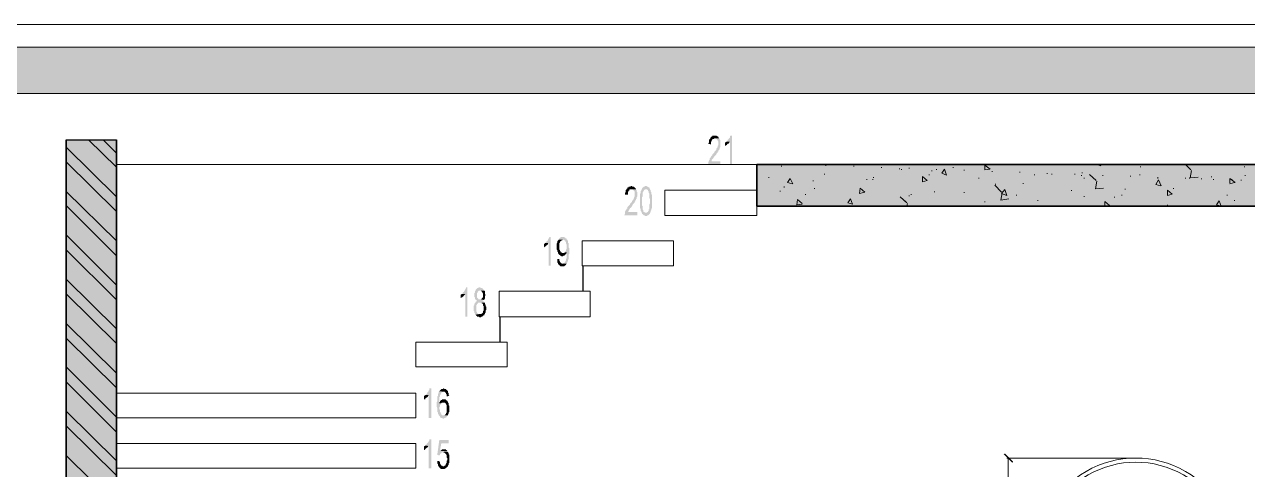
# Model space of a CAD drawing. Header units: inches. Extents: x 3324238 to 135265466, y -1036581 to 20094598.
# Drawn here: x 3353541.5 to 3353688.3, y -518988.9 to -518935.4 of the extents above; entities that cross this region are included whole.
import ezdxf

# ---------------------------------------------------------------- set-up
doc = ezdxf.new("R2010")
doc.units = ezdxf.units.IN
doc.header["$MEASUREMENT"] = 0
doc.layers.add('PDF_Geometry', color=7, linetype='Continuous')
doc.layers.add('PDF_Solid Fills', color=7, linetype='Continuous')

msp = doc.modelspace()

# ---------------------------------------------------------------- hatches: boundary and pattern name
at = {"layer": 'PDF_Solid Fills', "lineweight": 30, "transparency": 33554559}
for points in [[(3353624.377, -518948.804), (3353624.296, -518948.804), (3353624.216, -518948.804), (3353624.135, -518948.804), (3353624.055, -518948.804), (3353624.055, -518948.884), (3353623.974, -518948.884), (3353623.894, -518948.965), (3353623.894, -518948.965), (3353623.813, -518949.046), (3353623.813, -518949.126), (3353623.732, -518949.207), (3353623.732, -518949.207), (3353623.652, -518949.287), (3353623.652, -518949.368), (3353623.652, -518949.529), (3353623.652, -518949.61), (3353623.571, -518949.69), (3353623.571, -518949.771), (3353623.894, -518949.851), (3353623.894, -518949.771), (3353623.894, -518949.61), (3353623.894, -518949.529), (3353623.974, -518949.448), (3353623.974, -518949.368), (3353623.974, -518949.368), (3353624.055, -518949.287), (3353624.055, -518949.207), (3353624.135, -518949.207), (3353624.216, -518949.207), (3353624.296, -518949.126), (3353624.296, -518949.126), (3353624.86, -518949.126), (3353624.86, -518949.046), (3353624.86, -518949.046), (3353624.78, -518949.046), (3353624.78, -518948.965), (3353624.699, -518948.884), (3353624.619, -518948.884), (3353624.619, -518948.884), (3353624.538, -518948.804), (3353624.458, -518948.804)], [(3353624.86, -518949.126), (3353624.296, -518949.126), (3353624.377, -518949.126), (3353624.458, -518949.126), (3353624.458, -518949.207), (3353624.538, -518949.207), (3353624.619, -518949.287), (3353624.619, -518949.287), (3353624.619, -518949.287), (3353624.699, -518949.368), (3353624.699, -518949.448), (3353624.78, -518949.529), (3353624.78, -518949.69), (3353624.78, -518949.771), (3353624.78, -518949.851), (3353624.78, -518949.932), (3353624.699, -518950.012), (3353624.699, -518950.093), (3353624.699, -518950.174), (3353624.619, -518950.254), (3353624.619, -518950.335), (3353624.538, -518950.335), (3353624.538, -518950.415), (3353624.538, -518950.496), (3353624.458, -518950.576), (3353624.377, -518950.657), (3353624.377, -518950.657), (3353624.296, -518950.738), (3353624.296, -518950.818), (3353624.216, -518950.899), (3353624.135, -518950.979), (3353624.055, -518951.06), (3353624.055, -518951.14), (3353623.974, -518951.221), (3353623.894, -518951.302), (3353623.894, -518951.382), (3353623.813, -518951.382), (3353623.813, -518951.463), (3353623.732, -518951.543), (3353623.732, -518951.624), (3353623.732, -518951.704), (3353623.652, -518951.785), (3353623.652, -518951.866), (3353623.571, -518951.946), (3353623.571, -518952.027), (3353623.571, -518952.027), (3353623.571, -518952.107), (3353623.571, -518952.188), (3353623.571, -518952.268), (3353625.022, -518952.268), (3353625.022, -518951.866), (3353623.974, -518951.866), (3353623.974, -518951.866), (3353623.974, -518951.785), (3353623.974, -518951.704), (3353624.055, -518951.624), (3353624.055, -518951.624), (3353624.135, -518951.543), (3353624.135, -518951.543), (3353624.216, -518951.463), (3353624.216, -518951.382), (3353624.296, -518951.302), (3353624.377, -518951.221), (3353624.377, -518951.221), (3353624.458, -518951.14), (3353624.538, -518951.06), (3353624.538, -518950.979), (3353624.619, -518950.899), (3353624.699, -518950.818), (3353624.699, -518950.738), (3353624.78, -518950.738), (3353624.78, -518950.657), (3353624.78, -518950.576), (3353624.86, -518950.576), (3353624.86, -518950.496), (3353624.941, -518950.415), (3353624.941, -518950.335), (3353624.941, -518950.254), (3353625.022, -518950.174), (3353625.022, -518950.174), (3353625.022, -518950.012), (3353625.022, -518949.932), (3353625.022, -518949.851), (3353625.022, -518949.771), (3353625.022, -518949.771), (3353625.022, -518949.61), (3353625.022, -518949.529), (3353625.022, -518949.448), (3353625.022, -518949.368), (3353624.941, -518949.287), (3353624.941, -518949.207)], [(3353625.747, -518949.529), (3353625.666, -518949.61), (3353625.586, -518949.61), (3353625.586, -518949.69), (3353625.586, -518950.093), (3353625.586, -518950.093), (3353625.586, -518950.012), (3353625.666, -518950.012), (3353625.747, -518949.932), (3353625.827, -518949.932), (3353625.827, -518949.851), (3353625.827, -518949.851), (3353625.908, -518949.771), (3353625.988, -518949.771), (3353626.069, -518949.69), (3353626.069, -518949.61), (3353626.15, -518949.529)], [(3353626.391, -518948.804), (3353626.23, -518948.804), (3353626.23, -518948.804), (3353626.15, -518948.884), (3353626.15, -518948.965), (3353626.15, -518949.046), (3353626.069, -518949.126), (3353625.988, -518949.207), (3353625.988, -518949.287), (3353625.908, -518949.287), (3353625.908, -518949.368), (3353625.827, -518949.448), (3353625.827, -518949.448), (3353625.747, -518949.529), (3353626.15, -518949.529), (3353626.15, -518952.268), (3353626.391, -518952.268)], [(3353614.87, -518955.25), (3353614.306, -518955.25), (3353614.386, -518955.25), (3353614.386, -518955.25), (3353614.467, -518955.25), (3353614.547, -518955.33), (3353614.547, -518955.33), (3353614.628, -518955.411), (3353614.628, -518955.411), (3353614.708, -518955.491), (3353614.708, -518955.572), (3353614.708, -518955.652), (3353614.708, -518955.733), (3353614.708, -518955.814), (3353614.708, -518955.894), (3353614.708, -518955.975), (3353614.708, -518956.055), (3353614.708, -518956.136), (3353614.628, -518956.297), (3353614.628, -518956.378), (3353614.547, -518956.378), (3353614.547, -518956.458), (3353614.547, -518956.539), (3353614.467, -518956.539), (3353614.467, -518956.619), (3353614.386, -518956.7), (3353614.386, -518956.78), (3353614.306, -518956.861), (3353614.225, -518956.942), (3353614.144, -518957.022), (3353614.144, -518957.103), (3353614.064, -518957.183), (3353613.983, -518957.264), (3353613.983, -518957.264), (3353613.903, -518957.344), (3353613.822, -518957.425), (3353613.822, -518957.506), (3353613.822, -518957.586), (3353613.742, -518957.586), (3353613.742, -518957.667), (3353613.661, -518957.747), (3353613.661, -518957.828), (3353613.58, -518957.908), (3353613.58, -518957.989), (3353613.58, -518958.07), (3353613.58, -518958.07), (3353613.58, -518958.231), (3353613.5, -518958.311), (3353613.5, -518958.392), (3353615.031, -518958.392), (3353615.031, -518957.989), (3353613.903, -518957.989), (3353613.903, -518957.989), (3353613.983, -518957.908), (3353613.983, -518957.828), (3353614.064, -518957.747), (3353614.064, -518957.747), (3353614.064, -518957.667), (3353614.144, -518957.586), (3353614.144, -518957.506), (3353614.225, -518957.506), (3353614.306, -518957.425), (3353614.386, -518957.264), (3353614.386, -518957.264), (3353614.467, -518957.183), (3353614.467, -518957.103), (3353614.547, -518957.022), (3353614.628, -518956.942), (3353614.628, -518956.942), (3353614.708, -518956.861), (3353614.708, -518956.78), (3353614.789, -518956.7), (3353614.789, -518956.7), (3353614.789, -518956.619), (3353614.87, -518956.539), (3353614.87, -518956.458), (3353614.95, -518956.378), (3353614.95, -518956.297), (3353614.95, -518956.297), (3353614.95, -518956.216), (3353615.031, -518956.136), (3353615.031, -518956.055), (3353615.031, -518955.975), (3353615.031, -518955.814), (3353615.031, -518955.814), (3353615.031, -518955.733), (3353615.031, -518955.652), (3353615.031, -518955.572), (3353614.95, -518955.491), (3353614.95, -518955.411), (3353614.95, -518955.33)], [(3353614.306, -518954.847), (3353614.225, -518954.847), (3353614.225, -518954.927), (3353614.144, -518954.927), (3353614.064, -518954.927), (3353613.983, -518954.927), (3353613.983, -518955.008), (3353613.903, -518955.008), (3353613.822, -518955.088), (3353613.822, -518955.169), (3353613.742, -518955.169), (3353613.742, -518955.25), (3353613.661, -518955.33), (3353613.661, -518955.411), (3353613.661, -518955.491), (3353613.661, -518955.572), (3353613.58, -518955.652), (3353613.58, -518955.814), (3353613.58, -518955.894), (3353613.903, -518955.894), (3353613.903, -518955.814), (3353613.903, -518955.733), (3353613.903, -518955.652), (3353613.903, -518955.572), (3353613.983, -518955.491), (3353613.983, -518955.411), (3353614.064, -518955.411), (3353614.064, -518955.33), (3353614.144, -518955.25), (3353614.144, -518955.25), (3353614.225, -518955.25), (3353614.306, -518955.25), (3353614.87, -518955.25), (3353614.87, -518955.169), (3353614.87, -518955.169), (3353614.789, -518955.088), (3353614.708, -518955.008), (3353614.708, -518955.008), (3353614.628, -518954.927), (3353614.547, -518954.927), (3353614.547, -518954.927), (3353614.467, -518954.927), (3353614.386, -518954.847)], [(3353615.595, -518955.25), (3353615.514, -518955.33), (3353615.514, -518955.411), (3353615.434, -518955.491), (3353615.434, -518955.572), (3353615.434, -518955.652), (3353615.434, -518955.652), (3353615.434, -518955.733), (3353615.353, -518955.814), (3353615.353, -518955.975), (3353615.353, -518956.055), (3353615.353, -518956.136), (3353615.353, -518956.216), (3353615.353, -518956.297), (3353615.353, -518956.458), (3353615.353, -518956.539), (3353615.353, -518956.7), (3353615.353, -518956.7), (3353615.353, -518956.861), (3353615.353, -518956.942), (3353615.353, -518957.103), (3353615.353, -518957.183), (3353615.353, -518957.264), (3353615.353, -518957.425), (3353615.353, -518957.506), (3353615.434, -518957.586), (3353615.434, -518957.667), (3353615.434, -518957.747), (3353615.434, -518957.828), (3353615.514, -518957.908), (3353615.514, -518957.989), (3353615.514, -518957.989), (3353615.595, -518958.07), (3353615.595, -518958.15), (3353616.078, -518958.07), (3353616.078, -518958.07), (3353615.998, -518958.07), (3353615.917, -518958.07), (3353615.917, -518957.989), (3353615.836, -518957.989), (3353615.756, -518957.908), (3353615.756, -518957.828), (3353615.756, -518957.828), (3353615.756, -518957.747), (3353615.675, -518957.667), (3353615.675, -518957.586), (3353615.675, -518957.506), (3353615.675, -518957.425), (3353615.675, -518957.344), (3353615.675, -518957.264), (3353615.595, -518957.183), (3353615.595, -518957.022), (3353615.595, -518956.942), (3353615.595, -518956.78), (3353615.595, -518956.7), (3353615.595, -518956.539), (3353615.595, -518956.458), (3353615.595, -518956.297), (3353615.595, -518956.216), (3353615.675, -518956.136), (3353615.675, -518955.975), (3353615.675, -518955.894), (3353615.675, -518955.814), (3353615.675, -518955.733), (3353615.675, -518955.652), (3353615.756, -518955.572), (3353615.756, -518955.572), (3353615.756, -518955.491), (3353615.836, -518955.411), (3353615.836, -518955.33), (3353615.917, -518955.33), (3353615.917, -518955.25), (3353615.998, -518955.25), (3353616.078, -518955.25)], [(3353616.078, -518954.847), (3353616.078, -518954.847), (3353615.998, -518954.847), (3353615.917, -518954.927), (3353615.836, -518954.927), (3353615.836, -518954.927), (3353615.756, -518955.008), (3353615.675, -518955.008), (3353615.675, -518955.088), (3353615.675, -518955.088), (3353615.595, -518955.169), (3353615.595, -518955.25), (3353616.078, -518955.25), (3353616.078, -518955.25), (3353616.159, -518955.25), (3353616.239, -518955.25), (3353616.239, -518955.33), (3353616.32, -518955.33), (3353616.32, -518955.411), (3353616.4, -518955.491), (3353616.4, -518955.491), (3353616.4, -518955.572), (3353616.4, -518955.652), (3353616.481, -518955.733), (3353616.481, -518955.814), (3353616.481, -518955.894), (3353616.481, -518955.975), (3353616.481, -518956.055), (3353616.481, -518956.136), (3353616.481, -518956.297), (3353616.562, -518956.378), (3353616.562, -518956.539), (3353616.562, -518956.7), (3353616.562, -518956.7), (3353616.562, -518956.861), (3353616.562, -518956.942), (3353616.481, -518957.103), (3353616.481, -518957.183), (3353616.481, -518957.264), (3353616.481, -518957.425), (3353616.481, -518957.506), (3353616.481, -518957.586), (3353616.481, -518957.667), (3353616.4, -518957.667), (3353616.4, -518957.747), (3353616.4, -518957.828), (3353616.4, -518957.828), (3353616.32, -518957.908), (3353616.32, -518957.989), (3353616.239, -518957.989), (3353616.159, -518958.07), (3353616.159, -518958.07), (3353616.078, -518958.07), (3353615.595, -518958.15), (3353615.595, -518958.231), (3353615.675, -518958.231), (3353615.756, -518958.311), (3353615.756, -518958.311), (3353615.836, -518958.392), (3353615.917, -518958.392), (3353615.917, -518958.392), (3353615.998, -518958.472), (3353616.078, -518958.472), (3353616.078, -518958.472), (3353616.159, -518958.472), (3353616.239, -518958.392), (3353616.239, -518958.392), (3353616.32, -518958.392), (3353616.4, -518958.311), (3353616.4, -518958.311), (3353616.481, -518958.231), (3353616.481, -518958.231), (3353616.562, -518958.15), (3353616.562, -518958.07), (3353616.642, -518957.989), (3353616.642, -518957.908), (3353616.642, -518957.828), (3353616.723, -518957.747), (3353616.723, -518957.667), (3353616.723, -518957.667), (3353616.723, -518957.586), (3353616.803, -518957.506), (3353616.803, -518957.344), (3353616.803, -518957.264), (3353616.803, -518957.183), (3353616.803, -518957.103), (3353616.803, -518957.022), (3353616.803, -518956.861), (3353616.803, -518956.78), (3353616.803, -518956.7), (3353616.803, -518956.619), (3353616.803, -518956.458), (3353616.803, -518956.378), (3353616.803, -518956.297), (3353616.803, -518956.136), (3353616.803, -518956.055), (3353616.803, -518955.975), (3353616.803, -518955.894), (3353616.723, -518955.814), (3353616.723, -518955.733), (3353616.723, -518955.652), (3353616.723, -518955.572), (3353616.642, -518955.491), (3353616.642, -518955.411), (3353616.642, -518955.33), (3353616.642, -518955.33), (3353616.562, -518955.25), (3353616.562, -518955.169), (3353616.481, -518955.088), (3353616.481, -518955.008), (3353616.4, -518955.008), (3353616.4, -518955.008), (3353616.32, -518954.927), (3353616.239, -518954.927), (3353616.239, -518954.927), (3353616.159, -518954.847)], [(3353603.992, -518961.695), (3353603.912, -518961.776), (3353603.912, -518961.776), (3353603.831, -518961.856), (3353603.831, -518962.259), (3353603.831, -518962.259), (3353603.912, -518962.179), (3353603.912, -518962.179), (3353603.992, -518962.098), (3353604.073, -518962.098), (3353604.073, -518962.018), (3353604.154, -518962.018), (3353604.154, -518961.937), (3353604.234, -518961.937), (3353604.315, -518961.856), (3353604.315, -518961.776), (3353604.395, -518961.695)], [(3353604.637, -518960.97), (3353604.476, -518960.97), (3353604.476, -518960.97), (3353604.476, -518961.051), (3353604.395, -518961.131), (3353604.395, -518961.212), (3353604.315, -518961.292), (3353604.315, -518961.373), (3353604.234, -518961.454), (3353604.154, -518961.454), (3353604.154, -518961.534), (3353604.073, -518961.615), (3353604.073, -518961.615), (3353603.992, -518961.695), (3353604.395, -518961.695), (3353604.395, -518964.435), (3353604.637, -518964.435)], [(3353605.604, -518961.292), (3353605.523, -518961.373), (3353605.523, -518961.373), (3353605.443, -518961.454), (3353605.443, -518961.534), (3353605.443, -518961.615), (3353605.362, -518961.776), (3353605.362, -518961.856), (3353605.362, -518961.937), (3353605.362, -518962.018), (3353605.362, -518962.179), (3353605.362, -518962.179), (3353605.362, -518962.259), (3353605.362, -518962.42), (3353605.362, -518962.501), (3353605.443, -518962.582), (3353605.443, -518962.662), (3353605.443, -518962.743), (3353605.523, -518962.823), (3353605.523, -518962.904), (3353605.523, -518962.984), (3353606.087, -518962.904), (3353606.087, -518962.904), (3353606.007, -518962.904), (3353605.926, -518962.823), (3353605.846, -518962.823), (3353605.846, -518962.743), (3353605.765, -518962.662), (3353605.765, -518962.662), (3353605.765, -518962.582), (3353605.684, -518962.501), (3353605.684, -518962.42), (3353605.684, -518962.34), (3353605.684, -518962.259), (3353605.684, -518962.179), (3353605.684, -518962.098), (3353605.684, -518961.937), (3353605.684, -518961.856), (3353605.684, -518961.776), (3353605.684, -518961.695), (3353605.765, -518961.615), (3353605.765, -518961.534), (3353605.846, -518961.454), (3353605.926, -518961.454), (3353605.926, -518961.373), (3353606.007, -518961.373), (3353606.087, -518961.292), (3353606.087, -518961.292)], [(3353606.087, -518960.97), (3353606.087, -518960.97), (3353606.007, -518960.97), (3353605.926, -518960.97), (3353605.846, -518960.97), (3353605.846, -518961.051), (3353605.765, -518961.051), (3353605.684, -518961.131), (3353605.684, -518961.131), (3353605.604, -518961.212), (3353605.604, -518961.292), (3353606.087, -518961.292), (3353606.168, -518961.292), (3353606.248, -518961.373), (3353606.248, -518961.373), (3353606.329, -518961.373), (3353606.41, -518961.454), (3353606.41, -518961.534), (3353606.41, -518961.534), (3353606.49, -518961.615), (3353606.49, -518961.695), (3353606.49, -518961.776), (3353606.571, -518961.937), (3353606.571, -518962.018), (3353606.571, -518962.098), (3353606.571, -518962.179), (3353606.571, -518962.259), (3353606.571, -518962.34), (3353606.49, -518962.501), (3353606.49, -518962.582), (3353606.49, -518962.662), (3353606.41, -518962.662), (3353606.41, -518962.743), (3353606.329, -518962.823), (3353606.571, -518962.823), (3353606.571, -518962.904), (3353606.571, -518962.984), (3353606.571, -518963.065), (3353606.571, -518963.146), (3353606.571, -518963.226), (3353606.571, -518963.307), (3353606.571, -518963.468), (3353606.571, -518963.468), (3353606.49, -518963.629), (3353606.49, -518963.71), (3353606.49, -518963.79), (3353606.41, -518963.871), (3353606.41, -518963.871), (3353606.41, -518963.951), (3353606.329, -518964.032), (3353606.248, -518964.112), (3353606.248, -518964.112), (3353606.168, -518964.112), (3353606.087, -518964.193), (3353606.087, -518964.193), (3353606.571, -518964.193), (3353606.571, -518964.112), (3353606.651, -518964.032), (3353606.651, -518963.951), (3353606.732, -518963.871), (3353606.732, -518963.79), (3353606.732, -518963.71), (3353606.732, -518963.71), (3353606.812, -518963.629), (3353606.812, -518963.548), (3353606.812, -518963.468), (3353606.812, -518963.387), (3353606.812, -518963.307), (3353606.812, -518963.226), (3353606.812, -518963.065), (3353606.893, -518962.984), (3353606.893, -518962.904), (3353606.893, -518962.743), (3353606.893, -518962.662), (3353606.893, -518962.582), (3353606.893, -518962.501), (3353606.893, -518962.34), (3353606.812, -518962.259), (3353606.812, -518962.179), (3353606.812, -518962.098), (3353606.812, -518961.937), (3353606.812, -518961.856), (3353606.812, -518961.776), (3353606.812, -518961.695), (3353606.732, -518961.695), (3353606.732, -518961.615), (3353606.732, -518961.534), (3353606.732, -518961.454), (3353606.651, -518961.373), (3353606.651, -518961.292), (3353606.571, -518961.292), (3353606.571, -518961.212), (3353606.49, -518961.131), (3353606.41, -518961.131), (3353606.41, -518961.051), (3353606.329, -518961.051), (3353606.248, -518960.97), (3353606.168, -518960.97), (3353606.168, -518960.97)], [(3353606.329, -518962.823), (3353606.329, -518962.823), (3353606.248, -518962.904), (3353606.168, -518962.904), (3353606.087, -518962.904), (3353605.523, -518962.984), (3353605.604, -518962.984), (3353605.604, -518963.065), (3353605.684, -518963.146), (3353605.765, -518963.146), (3353605.765, -518963.226), (3353605.846, -518963.226), (3353605.926, -518963.307), (3353606.007, -518963.307), (3353606.007, -518963.307), (3353606.087, -518963.307), (3353606.087, -518963.307), (3353606.168, -518963.226), (3353606.248, -518963.226), (3353606.329, -518963.226), (3353606.329, -518963.146), (3353606.329, -518963.146), (3353606.41, -518963.065), (3353606.49, -518963.065), (3353606.49, -518962.984), (3353606.571, -518962.904), (3353606.571, -518962.823)], [(3353605.684, -518963.629), (3353605.443, -518963.629), (3353605.443, -518963.71), (3353605.443, -518963.79), (3353605.443, -518963.951), (3353605.443, -518964.032), (3353605.523, -518964.112), (3353605.523, -518964.193), (3353605.604, -518964.274), (3353605.604, -518964.274), (3353605.604, -518964.354), (3353605.684, -518964.354), (3353605.765, -518964.435), (3353605.765, -518964.435), (3353605.846, -518964.515), (3353605.926, -518964.515), (3353606.007, -518964.515), (3353606.007, -518964.515), (3353606.087, -518964.515), (3353606.168, -518964.515), (3353606.168, -518964.515), (3353606.248, -518964.515), (3353606.329, -518964.435), (3353606.41, -518964.435), (3353606.41, -518964.354), (3353606.49, -518964.354), (3353606.49, -518964.274), (3353606.571, -518964.193), (3353606.087, -518964.193), (3353606.007, -518964.193), (3353606.007, -518964.193), (3353605.926, -518964.112), (3353605.846, -518964.112), (3353605.846, -518964.032), (3353605.765, -518963.951), (3353605.765, -518963.951), (3353605.684, -518963.79), (3353605.684, -518963.71)], [(3353594.646, -518967.013), (3353594.485, -518967.013), (3353594.485, -518967.094), (3353594.485, -518967.174), (3353594.404, -518967.174), (3353594.404, -518967.255), (3353594.324, -518967.335), (3353594.324, -518967.416), (3353594.243, -518967.496), (3353594.243, -518967.577), (3353594.163, -518967.577), (3353594.082, -518967.658), (3353594.082, -518967.738), (3353594.002, -518967.819), (3353594.404, -518967.819), (3353594.404, -518970.558), (3353594.646, -518970.558)], [(3353596.096, -518967.013), (3353596.096, -518967.013), (3353596.016, -518967.013), (3353595.935, -518967.094), (3353595.935, -518967.094), (3353595.855, -518967.094), (3353595.774, -518967.174), (3353595.774, -518967.174), (3353595.694, -518967.255), (3353595.613, -518967.335), (3353595.613, -518967.335), (3353595.613, -518967.416), (3353595.532, -518967.496), (3353595.532, -518967.577), (3353595.532, -518967.658), (3353595.452, -518967.738), (3353595.452, -518967.819), (3353595.452, -518967.98), (3353595.452, -518968.06), (3353595.452, -518968.141), (3353595.532, -518968.222), (3353595.532, -518968.302), (3353595.532, -518968.383), (3353595.532, -518968.383), (3353595.613, -518968.463), (3353595.613, -518968.544), (3353595.694, -518968.544), (3353595.774, -518968.624), (3353595.774, -518968.624), (3353595.774, -518968.624), (3353595.774, -518968.705), (3353595.694, -518968.705), (3353595.613, -518968.786), (3353595.613, -518968.866), (3353595.532, -518968.866), (3353595.532, -518968.947), (3353595.452, -518969.027), (3353595.452, -518969.108), (3353595.452, -518969.188), (3353595.371, -518969.269), (3353595.371, -518969.35), (3353595.371, -518969.43), (3353595.371, -518969.511), (3353595.371, -518969.672), (3353595.371, -518969.752), (3353595.371, -518969.833), (3353595.452, -518969.914), (3353595.452, -518969.994), (3353595.452, -518970.075), (3353595.532, -518970.155), (3353595.532, -518970.236), (3353595.613, -518970.316), (3353596.096, -518970.236), (3353596.096, -518970.236), (3353596.016, -518970.236), (3353595.935, -518970.236), (3353595.855, -518970.155), (3353595.855, -518970.155), (3353595.774, -518970.075), (3353595.774, -518969.994), (3353595.694, -518969.914), (3353595.694, -518969.833), (3353595.694, -518969.752), (3353595.694, -518969.672), (3353595.694, -518969.511), (3353595.694, -518969.43), (3353595.694, -518969.35), (3353595.694, -518969.269), (3353595.694, -518969.188), (3353595.774, -518969.108), (3353595.774, -518969.027), (3353595.855, -518969.027), (3353595.855, -518968.947), (3353595.935, -518968.866), (3353596.016, -518968.866), (3353596.096, -518968.866), (3353596.096, -518968.866), (3353596.66, -518968.866), (3353596.66, -518968.786), (3353596.58, -518968.705), (3353596.499, -518968.705), (3353596.419, -518968.624), (3353596.419, -518968.624), (3353596.499, -518968.624), (3353596.58, -518968.544), (3353596.66, -518968.544), (3353596.096, -518968.463), (3353596.096, -518968.463), (3353596.016, -518968.463), (3353595.935, -518968.463), (3353595.935, -518968.383), (3353595.855, -518968.302), (3353595.855, -518968.302), (3353595.774, -518968.222), (3353595.774, -518968.141), (3353595.774, -518968.06), (3353595.774, -518967.899), (3353595.774, -518967.899), (3353595.774, -518967.819), (3353595.774, -518967.738), (3353595.855, -518967.658), (3353595.855, -518967.577), (3353595.935, -518967.496), (3353595.935, -518967.496), (3353596.016, -518967.416), (3353596.096, -518967.416), (3353596.096, -518967.416), (3353596.66, -518967.416), (3353596.58, -518967.335), (3353596.58, -518967.255), (3353596.499, -518967.255), (3353596.499, -518967.174), (3353596.419, -518967.174), (3353596.419, -518967.094), (3353596.338, -518967.094), (3353596.258, -518967.094), (3353596.177, -518967.013)], [(3353596.66, -518967.416), (3353596.096, -518967.416), (3353596.177, -518967.416), (3353596.258, -518967.416), (3353596.258, -518967.416), (3353596.338, -518967.496), (3353596.419, -518967.577), (3353596.419, -518967.577), (3353596.419, -518967.658), (3353596.499, -518967.738), (3353596.499, -518967.819), (3353596.499, -518967.98), (3353596.499, -518967.98), (3353596.499, -518968.06), (3353596.499, -518968.222), (3353596.419, -518968.302), (3353596.419, -518968.302), (3353596.338, -518968.383), (3353596.338, -518968.463), (3353596.258, -518968.463), (3353596.177, -518968.463), (3353596.096, -518968.463), (3353596.66, -518968.544), (3353596.66, -518968.463), (3353596.741, -518968.383), (3353596.741, -518968.302), (3353596.741, -518968.222), (3353596.741, -518968.141), (3353596.741, -518968.06), (3353596.822, -518967.98), (3353596.822, -518967.899), (3353596.741, -518967.819), (3353596.741, -518967.738), (3353596.741, -518967.658), (3353596.741, -518967.496)], [(3353594.002, -518967.819), (3353593.921, -518967.819), (3353593.921, -518967.899), (3353593.84, -518967.899), (3353593.84, -518968.302), (3353593.84, -518968.302), (3353593.921, -518968.302), (3353593.921, -518968.222), (3353594.002, -518968.222), (3353594.082, -518968.141), (3353594.163, -518968.141), (3353594.163, -518968.141), (3353594.163, -518968.06), (3353594.243, -518967.98), (3353594.324, -518967.899), (3353594.324, -518967.899), (3353594.404, -518967.819)], [(3353596.66, -518968.866), (3353596.096, -518968.866), (3353596.177, -518968.866), (3353596.258, -518968.866), (3353596.338, -518968.866), (3353596.338, -518968.947), (3353596.419, -518968.947), (3353596.499, -518969.027), (3353596.499, -518969.108), (3353596.499, -518969.188), (3353596.58, -518969.269), (3353596.58, -518969.35), (3353596.58, -518969.43), (3353596.58, -518969.591), (3353596.58, -518969.672), (3353596.58, -518969.752), (3353596.58, -518969.833), (3353596.499, -518969.914), (3353596.499, -518969.994), (3353596.499, -518970.075), (3353596.419, -518970.155), (3353596.338, -518970.155), (3353596.338, -518970.236), (3353596.258, -518970.236), (3353596.177, -518970.236), (3353596.096, -518970.236), (3353595.613, -518970.316), (3353595.613, -518970.316), (3353595.694, -518970.397), (3353595.694, -518970.478), (3353595.774, -518970.478), (3353595.774, -518970.558), (3353595.855, -518970.558), (3353595.935, -518970.558), (3353596.016, -518970.558), (3353596.096, -518970.639), (3353596.096, -518970.639), (3353596.177, -518970.639), (3353596.258, -518970.639), (3353596.338, -518970.558), (3353596.338, -518970.558), (3353596.419, -518970.558), (3353596.499, -518970.478), (3353596.499, -518970.478), (3353596.58, -518970.397), (3353596.66, -518970.397), (3353596.66, -518970.316), (3353596.741, -518970.236), (3353596.741, -518970.155), (3353596.822, -518970.075), (3353596.822, -518969.994), (3353596.822, -518969.914), (3353596.822, -518969.833), (3353596.902, -518969.752), (3353596.902, -518969.672), (3353596.902, -518969.591), (3353596.902, -518969.511), (3353596.902, -518969.43), (3353596.902, -518969.35), (3353596.822, -518969.269), (3353596.822, -518969.188), (3353596.822, -518969.108), (3353596.741, -518969.027), (3353596.741, -518968.947), (3353596.741, -518968.866)], [(3353590.295, -518979.179), (3353590.054, -518979.179), (3353590.054, -518979.26), (3353590.054, -518979.34), (3353590.054, -518979.34), (3353589.973, -518979.421), (3353589.973, -518979.502), (3353589.892, -518979.582), (3353589.812, -518979.663), (3353589.812, -518979.743), (3353589.731, -518979.824), (3353589.731, -518979.824), (3353589.651, -518979.904), (3353589.57, -518979.985), (3353589.973, -518979.985), (3353589.973, -518982.724), (3353590.295, -518982.724)], [(3353591.826, -518979.179), (3353591.746, -518979.179), (3353591.665, -518979.26), (3353591.584, -518979.26), (3353591.584, -518979.26), (3353591.504, -518979.26), (3353591.423, -518979.34), (3353591.423, -518979.34), (3353591.343, -518979.421), (3353591.262, -518979.502), (3353591.262, -518979.502), (3353591.746, -518979.582), (3353591.746, -518979.582), (3353591.826, -518979.582), (3353591.907, -518979.582), (3353591.987, -518979.663), (3353591.987, -518979.663), (3353592.068, -518979.743), (3353592.068, -518979.743), (3353592.068, -518979.824), (3353592.148, -518979.904), (3353592.148, -518979.985), (3353592.148, -518980.146), (3353592.471, -518980.066), (3353592.39, -518979.985), (3353592.39, -518979.904), (3353592.39, -518979.824), (3353592.39, -518979.743), (3353592.31, -518979.663), (3353592.31, -518979.582), (3353592.31, -518979.502), (3353592.229, -518979.421), (3353592.229, -518979.421), (3353592.148, -518979.34), (3353592.068, -518979.34), (3353592.068, -518979.26), (3353591.987, -518979.26), (3353591.907, -518979.26)], [(3353589.57, -518979.985), (3353589.57, -518979.985), (3353589.49, -518980.066), (3353589.409, -518980.066), (3353589.409, -518980.468), (3353589.409, -518980.468), (3353589.49, -518980.468), (3353589.57, -518980.468), (3353589.57, -518980.388), (3353589.651, -518980.307), (3353589.731, -518980.307), (3353589.731, -518980.307), (3353589.812, -518980.227), (3353589.892, -518980.146), (3353589.892, -518980.066), (3353589.973, -518980.066), (3353589.973, -518979.985)], [(3353591.262, -518979.502), (3353591.182, -518979.582), (3353591.182, -518979.663), (3353591.182, -518979.663), (3353591.182, -518979.743), (3353591.101, -518979.824), (3353591.101, -518979.904), (3353591.101, -518979.985), (3353591.101, -518980.066), (3353591.02, -518980.146), (3353591.02, -518980.227), (3353591.02, -518980.307), (3353591.02, -518980.388), (3353591.02, -518980.549), (3353591.02, -518980.63), (3353591.02, -518980.71), (3353590.94, -518980.871), (3353590.94, -518980.952), (3353590.94, -518981.113), (3353590.94, -518981.113), (3353590.94, -518981.274), (3353590.94, -518981.355), (3353591.02, -518981.516), (3353591.02, -518981.596), (3353591.02, -518981.677), (3353591.02, -518981.758), (3353591.02, -518981.838), (3353591.02, -518981.999), (3353591.101, -518982.08), (3353591.101, -518982.16), (3353591.101, -518982.16), (3353591.101, -518982.241), (3353591.182, -518982.322), (3353591.182, -518982.402), (3353591.182, -518982.402), (3353591.262, -518982.483), (3353591.343, -518982.563), (3353591.343, -518982.644), (3353591.423, -518982.644), (3353591.423, -518982.724), (3353591.504, -518982.724), (3353591.584, -518982.724), (3353591.665, -518982.805), (3353591.665, -518982.805), (3353591.746, -518982.805), (3353591.746, -518982.805), (3353591.826, -518982.805), (3353591.907, -518982.724), (3353591.987, -518982.724), (3353591.987, -518982.724), (3353592.068, -518982.644), (3353592.148, -518982.644), (3353592.148, -518982.644), (3353592.148, -518982.563), (3353592.229, -518982.483), (3353592.31, -518982.402), (3353591.746, -518982.402), (3353591.665, -518982.402), (3353591.665, -518982.402), (3353591.584, -518982.402), (3353591.504, -518982.322), (3353591.504, -518982.322), (3353591.504, -518982.241), (3353591.423, -518982.16), (3353591.423, -518982.08), (3353591.343, -518981.999), (3353591.343, -518981.999), (3353591.343, -518981.838), (3353591.343, -518981.758), (3353591.262, -518981.677), (3353591.262, -518981.596), (3353591.262, -518981.596), (3353591.262, -518981.435), (3353591.343, -518981.355), (3353591.343, -518981.274), (3353591.343, -518981.194), (3353591.423, -518981.113), (3353591.423, -518981.032), (3353591.423, -518980.952), (3353591.504, -518980.952), (3353591.262, -518980.952), (3353591.262, -518980.871), (3353591.262, -518980.71), (3353591.262, -518980.63), (3353591.262, -518980.549), (3353591.262, -518980.468), (3353591.262, -518980.307), (3353591.262, -518980.227), (3353591.343, -518980.146), (3353591.343, -518980.146), (3353591.343, -518980.066), (3353591.343, -518979.985), (3353591.423, -518979.904), (3353591.423, -518979.824), (3353591.504, -518979.743), (3353591.504, -518979.663), (3353591.504, -518979.663), (3353591.584, -518979.663), (3353591.665, -518979.582), (3353591.746, -518979.582), (3353591.746, -518979.582)], [(3353591.826, -518980.468), (3353591.826, -518980.468), (3353591.746, -518980.468), (3353591.665, -518980.468), (3353591.584, -518980.468), (3353591.584, -518980.549), (3353591.504, -518980.549), (3353591.504, -518980.549), (3353591.423, -518980.63), (3353591.343, -518980.71), (3353591.343, -518980.791), (3353591.262, -518980.871), (3353591.262, -518980.952), (3353591.504, -518980.952), (3353591.584, -518980.871), (3353591.584, -518980.871), (3353591.665, -518980.871), (3353591.746, -518980.871), (3353592.31, -518980.791), (3353592.229, -518980.71), (3353592.229, -518980.63), (3353592.148, -518980.63), (3353592.068, -518980.549), (3353592.068, -518980.549), (3353591.987, -518980.468), (3353591.907, -518980.468)], [(3353592.31, -518980.791), (3353591.746, -518980.871), (3353591.826, -518980.871), (3353591.826, -518980.871), (3353591.907, -518980.871), (3353591.987, -518980.952), (3353591.987, -518980.952), (3353592.068, -518981.032), (3353592.068, -518981.113), (3353592.148, -518981.113), (3353592.148, -518981.194), (3353592.148, -518981.274), (3353592.148, -518981.435), (3353592.148, -518981.516), (3353592.148, -518981.596), (3353592.148, -518981.677), (3353592.148, -518981.758), (3353592.148, -518981.919), (3353592.148, -518981.999), (3353592.148, -518982.08), (3353592.068, -518982.16), (3353592.068, -518982.241), (3353592.068, -518982.241), (3353591.987, -518982.322), (3353591.907, -518982.402), (3353591.907, -518982.402), (3353591.826, -518982.402), (3353591.746, -518982.402), (3353592.31, -518982.402), (3353592.31, -518982.402), (3353592.31, -518982.322), (3353592.39, -518982.16), (3353592.39, -518982.16), (3353592.39, -518982.08), (3353592.471, -518981.999), (3353592.471, -518981.919), (3353592.471, -518981.758), (3353592.471, -518981.677), (3353592.471, -518981.596), (3353592.471, -518981.516), (3353592.471, -518981.435), (3353592.471, -518981.355), (3353592.471, -518981.274), (3353592.39, -518981.194), (3353592.39, -518981.113), (3353592.39, -518980.952), (3353592.39, -518980.952), (3353592.31, -518980.871)], [(3353589.57, -518986.028), (3353589.57, -518986.108), (3353589.49, -518986.108), (3353589.409, -518986.189), (3353589.409, -518986.592), (3353589.409, -518986.592), (3353589.49, -518986.592), (3353589.57, -518986.511), (3353589.57, -518986.431), (3353589.651, -518986.431), (3353589.731, -518986.35), (3353589.731, -518986.35), (3353589.812, -518986.27), (3353589.892, -518986.27), (3353589.892, -518986.189), (3353589.973, -518986.108), (3353589.973, -518986.108)], [(3353590.295, -518985.303), (3353590.054, -518985.303), (3353590.054, -518985.303), (3353590.054, -518985.383), (3353590.054, -518985.464), (3353589.973, -518985.544), (3353589.973, -518985.625), (3353589.892, -518985.706), (3353589.812, -518985.786), (3353589.812, -518985.786), (3353589.731, -518985.867), (3353589.731, -518985.947), (3353589.651, -518985.947), (3353589.57, -518986.028), (3353589.973, -518986.108), (3353589.973, -518988.767), (3353590.295, -518988.767)], [(3353592.39, -518985.383), (3353591.262, -518985.383), (3353591.02, -518987.156), (3353591.262, -518987.236), (3353591.343, -518987.156), (3353591.343, -518987.075), (3353591.423, -518986.995), (3353591.504, -518986.995), (3353591.504, -518986.995), (3353591.504, -518986.914), (3353591.584, -518986.914), (3353591.665, -518986.834), (3353591.746, -518986.834), (3353592.31, -518986.834), (3353592.31, -518986.834), (3353592.229, -518986.753), (3353591.343, -518986.672), (3353591.504, -518985.786), (3353592.39, -518985.786)], [(3353591.746, -518986.511), (3353591.746, -518986.511), (3353591.665, -518986.511), (3353591.665, -518986.511), (3353591.584, -518986.511), (3353591.504, -518986.592), (3353591.504, -518986.592), (3353591.423, -518986.672), (3353591.343, -518986.672), (3353592.229, -518986.753), (3353592.229, -518986.672), (3353592.148, -518986.592), (3353592.068, -518986.592), (3353592.068, -518986.511), (3353591.987, -518986.511), (3353591.907, -518986.511), (3353591.826, -518986.511)], [(3353591.262, -518987.881), (3353591.02, -518987.881), (3353591.02, -518987.962), (3353591.02, -518988.042), (3353591.02, -518988.123), (3353591.02, -518988.203), (3353591.101, -518988.284), (3353591.101, -518988.364), (3353591.101, -518988.445), (3353591.182, -518988.526), (3353591.182, -518988.606), (3353591.262, -518988.606), (3353591.262, -518988.687), (3353591.343, -518988.767), (3353591.423, -518988.767), (3353591.423, -518988.848), (3353591.504, -518988.848), (3353591.584, -518988.848), (3353591.665, -518988.848), (3353591.746, -518988.848), (3353591.746, -518988.848), (3353591.826, -518988.848), (3353591.826, -518988.848), (3353591.907, -518988.848), (3353591.987, -518988.767), (3353592.068, -518988.767), (3353592.068, -518988.767), (3353592.148, -518988.687), (3353592.148, -518988.606), (3353592.229, -518988.606), (3353592.31, -518988.526), (3353591.746, -518988.526), (3353591.746, -518988.526), (3353591.665, -518988.526), (3353591.584, -518988.445), (3353591.504, -518988.445), (3353591.504, -518988.445), (3353591.423, -518988.364), (3353591.423, -518988.284), (3353591.343, -518988.203), (3353591.343, -518988.123), (3353591.343, -518988.042), (3353591.262, -518987.962)], [(3353592.31, -518986.834), (3353591.746, -518986.834), (3353591.746, -518986.834), (3353591.826, -518986.914), (3353591.826, -518986.914), (3353591.907, -518986.914), (3353591.987, -518986.995), (3353591.987, -518986.995), (3353592.068, -518987.075), (3353592.068, -518987.156), (3353592.148, -518987.156), (3353592.148, -518987.236), (3353592.148, -518987.398), (3353592.148, -518987.478), (3353592.229, -518987.559), (3353592.229, -518987.639), (3353592.229, -518987.639), (3353592.229, -518987.8), (3353592.148, -518987.881), (3353592.148, -518987.962), (3353592.148, -518988.042), (3353592.148, -518988.123), (3353592.068, -518988.203), (3353592.068, -518988.284), (3353592.068, -518988.284), (3353591.987, -518988.364), (3353591.987, -518988.445), (3353591.907, -518988.445), (3353591.826, -518988.526), (3353591.746, -518988.526), (3353591.746, -518988.526), (3353592.31, -518988.526), (3353592.31, -518988.445), (3353592.31, -518988.445), (3353592.39, -518988.364), (3353592.39, -518988.284), (3353592.39, -518988.203), (3353592.471, -518988.123), (3353592.471, -518988.042), (3353592.471, -518987.881), (3353592.471, -518987.8), (3353592.471, -518987.72), (3353592.471, -518987.639), (3353592.471, -518987.559), (3353592.471, -518987.478), (3353592.471, -518987.398), (3353592.471, -518987.317), (3353592.471, -518987.156), (3353592.39, -518987.075), (3353592.39, -518986.995), (3353592.39, -518986.914), (3353592.31, -518986.914)]]:
    msp.add_hatch(color=256, dxfattribs=at).paths.add_polyline_path(points)

# ---------------------------------------------------------------- linework, layer by layer
at = {"layer": 'PDF_Geometry', "color": 42, "lineweight": 20, "true_color": 0xd39e00}
for points in [[(3353304.106, -518935.429), (3354103.293, -518935.429), (3354103.293, -519499.589), (3353304.106, -519499.589)], [(3353306.845, -518938.168), (3354100.554, -518938.168), (3354100.554, -519496.85), (3353306.845, -519496.85)], [(3353312.405, -518943.728), (3354094.994, -518943.728), (3354094.994, -519491.291), (3353312.405, -519491.291)]]:
    msp.add_lwpolyline(points, close=True, dxfattribs=at)
at = {"layer": 'PDF_Geometry', "lineweight": 35}
for points in [[(3353546.465, -519017.128), (3353546.465, -518949.287)], [(3353552.507, -518949.287), (3353552.507, -519000.934), (3353579.418, -519000.934)]]:
    msp.add_lwpolyline(points, dxfattribs=at)
at = {"layer": 'PDF_Geometry', "color": 6, "lineweight": 30}
msp.add_lwpolyline([(3353546.465, -518949.287), (3353552.507, -518949.287)], dxfattribs=at)
at = {"layer": 'PDF_Geometry', "color": 251, "lineweight": 18, "true_color": 0x626466}
for points in [[(3353552.507, -518952.591), (3353549.123, -518949.287)], [(3353552.507, -518950.899), (3353550.896, -518949.287)], [(3353552.507, -518956.136), (3353546.465, -518950.174)], [(3353552.507, -518957.908), (3353546.465, -518951.946)], [(3353552.507, -518961.454), (3353546.465, -518955.491)], [(3353552.507, -518963.226), (3353546.465, -518957.183)], [(3353552.507, -518966.771), (3353546.465, -518960.728)], [(3353552.507, -518968.544), (3353546.465, -518962.501)], [(3353552.507, -518972.008), (3353546.465, -518966.046)], [(3353552.507, -518973.781), (3353546.465, -518967.819)], [(3353552.507, -518977.326), (3353546.465, -518971.364)], [(3353552.507, -518979.099), (3353546.465, -518973.136)], [(3353552.507, -518982.644), (3353546.465, -518976.601)], [(3353552.507, -518984.416), (3353546.465, -518978.374)], [(3353552.507, -518987.881), (3353546.465, -518981.919)], [(3353552.507, -518989.654), (3353546.465, -518983.691)], [(3353552.507, -518993.199), (3353546.465, -518987.236)]]:
    msp.add_lwpolyline(points, dxfattribs=at)
at = {"layer": 'PDF_Geometry', "lineweight": 13}
for points in [[(3353629.372, -518952.268), (3353552.507, -518952.268)], [(3353632.354, -518952.51), (3353632.354, -518952.43)], [(3353634.368, -518952.268), (3353634.368, -518952.188)], [(3353637.671, -518952.43), (3353637.671, -518952.349)], [(3353641.055, -518952.51), (3353641.055, -518952.43)], [(3353644.359, -518952.671), (3353644.359, -518952.591)], [(3353646.534, -518952.832), (3353646.534, -518952.752)], [(3353646.776, -518952.913), (3353646.776, -518952.832)], [(3353647.662, -518952.752), (3353647.662, -518952.671)], [(3353650.966, -518952.913), (3353650.966, -518952.832)], [(3353652.98, -518952.671), (3353652.98, -518952.591)], [(3353654.269, -518952.994), (3353654.269, -518952.913)], [(3353656.767, -518952.913), (3353656.767, -518952.349), (3353657.411, -518952.832)], [(3353656.767, -518952.913), (3353657.331, -518952.832)], [(3353670.625, -518952.268), (3353670.706, -518952.43), (3353670.222, -518952.268)], [(3353675.459, -518952.591), (3353675.459, -518952.51)], [(3353680.858, -518952.268), (3353681.502, -518952.913)], [(3353687.948, -518952.591), (3353687.948, -518952.51)], [(3353630.823, -518953.88), (3353630.823, -518953.799)], [(3353633.643, -518954.605), (3353633.079, -518954.444), (3353633.401, -518953.96), (3353633.723, -518954.605)], [(3353636.14, -518954.283), (3353636.14, -518954.202)], [(3353637.51, -518953.477), (3353637.51, -518953.396)], [(3353642.586, -518954.122), (3353642.586, -518954.041)], [(3353643.311, -518954.122), (3353643.311, -518954.041)], [(3353643.392, -518953.88), (3353643.392, -518953.799)], [(3353649.274, -518954.363), (3353649.274, -518953.719), (3353649.838, -518954.202)], [(3353649.274, -518954.363), (3353649.838, -518954.202)], [(3353650.079, -518953.558), (3353650.079, -518953.477)], [(3353650.402, -518953.074), (3353650.402, -518952.994)], [(3353656.042, -518953.96), (3353656.042, -518953.88)], [(3353657.653, -518953.155), (3353657.653, -518953.074)], [(3353660.956, -518953.235), (3353660.956, -518953.155)], [(3353662.729, -518953.558), (3353662.729, -518953.477)], [(3353664.26, -518953.396), (3353664.26, -518953.316)], [(3353664.824, -518953.477), (3353664.824, -518953.396)], [(3353667.563, -518953.477), (3353667.563, -518953.396)], [(3353668.369, -518953.638), (3353668.369, -518953.558)], [(3353668.45, -518953.316), (3353668.45, -518953.235)], [(3353668.691, -518953.96), (3353668.691, -518953.88)], [(3353669.336, -518953.477), (3353670.142, -518954.202)], [(3353670.222, -518954.283), (3353670.061, -518955.169)], [(3353670.947, -518953.638), (3353670.947, -518953.558)], [(3353674.251, -518953.719), (3353674.251, -518953.638)], [(3353675.379, -518953.558), (3353675.379, -518953.477)], [(3353677.876, -518954.847), (3353677.312, -518954.686), (3353677.635, -518954.122), (3353677.957, -518954.847)], [(3353677.554, -518953.88), (3353677.554, -518953.799)], [(3353677.554, -518953.96), (3353677.554, -518953.88)], [(3353680.858, -518953.96), (3353680.858, -518953.88)], [(3353681.341, -518953.96), (3353681.341, -518953.88)], [(3353681.421, -518953.88), (3353682.388, -518953.799)], [(3353681.583, -518952.994), (3353681.422, -518953.88)], [(3353682.791, -518954.041), (3353682.791, -518953.96)], [(3353684, -518953.799), (3353684, -518953.719)], [(3353684.242, -518954.122), (3353684.242, -518954.041)], [(3353686.175, -518954.524), (3353686.175, -518953.96), (3353686.82, -518954.444)], [(3353686.417, -518954.122), (3353686.417, -518954.041)], [(3353687.545, -518954.202), (3353687.545, -518954.122)], [(3353688.028, -518953.638), (3353688.028, -518953.558)], [(3353632.192, -518955.491), (3353632.192, -518955.411)], [(3353632.676, -518955.008), (3353632.676, -518954.927)], [(3353635.254, -518955.894), (3353635.254, -518955.814)], [(3353636.302, -518955.169), (3353636.302, -518955.088)], [(3353641.7, -518955.733), (3353641.78, -518955.088), (3353642.344, -518955.572)], [(3353641.7, -518955.733), (3353642.344, -518955.572)], [(3353647.904, -518955.894), (3353647.904, -518955.814)], [(3353650.724, -518955.572), (3353650.724, -518955.491)], [(3353654.269, -518955.652), (3353654.269, -518955.572)], [(3353657.975, -518954.766), (3353658.781, -518955.572)], [(3353658.056, -518954.686), (3353658.056, -518954.605)], [(3353658.862, -518955.652), (3353658.7, -518956.539)], [(3353661.359, -518954.605), (3353661.359, -518954.524)], [(3353667.16, -518955.411), (3353667.16, -518955.33)], [(3353670.061, -518955.169), (3353671.028, -518955.088)], [(3353673.606, -518955.25), (3353673.606, -518955.169)], [(3353678.682, -518955.975), (3353678.682, -518955.33), (3353679.246, -518955.814)], [(3353678.682, -518955.975), (3353679.246, -518955.814)], [(3353679.407, -518955.169), (3353679.407, -518955.088)], [(3353686.175, -518954.605), (3353686.739, -518954.444)], [(3353634.287, -518956.458), (3353634.207, -518957.103), (3353634.851, -518957.022)], [(3353634.287, -518956.458), (3353634.851, -518956.942)], [(3353646.615, -518956.136), (3353647.42, -518956.861)], [(3353647.259, -518956.7), (3353647.259, -518956.619)], [(3353647.501, -518956.942), (3353647.42, -518957.264)], [(3353647.662, -518956.055), (3353647.662, -518955.975)], [(3353656.767, -518956.78), (3353656.767, -518956.7)], [(3353658.7, -518956.539), (3353659.667, -518956.378)], [(3353660.554, -518955.975), (3353660.554, -518955.894)], [(3353663.132, -518956.619), (3353663.132, -518956.539)], [(3353665.307, -518957.264), (3353665.307, -518957.183)], [(3353668.691, -518956.136), (3353668.691, -518956.055)], [(3353671.189, -518957.264), (3353671.189, -518956.7), (3353671.753, -518957.183)], [(3353671.511, -518957.264), (3353671.753, -518957.183)], [(3353672.317, -518956.216), (3353672.317, -518956.136)], [(3353673.203, -518955.975), (3353673.203, -518955.894)], [(3353678.682, -518957.183), (3353678.682, -518957.103)], [(3353685.853, -518955.975), (3353685.853, -518955.894)], [(3353686.739, -518956.619), (3353686.739, -518956.539)]]:
    msp.add_lwpolyline(points, dxfattribs=at)
at = {"layer": 'PDF_Geometry', "color": 1, "lineweight": 35}
msp.add_lwpolyline([(3353772.709, -518952.268), (3353629.372, -518952.268), (3353629.372, -518957.264), (3353705.271, -518957.264), (3353705.271, -518969.269), (3353714.214, -518969.269), (3353714.214, -518957.264), (3353772.709, -518957.264)], dxfattribs=at)
at = {"layer": 'PDF_Geometry', "lineweight": 13}
for points in [[(3353652.174, -518953.558), (3353651.61, -518953.316), (3353651.932, -518952.832)], [(3353629.372, -518955.33), (3353618.334, -518955.33), (3353618.334, -518958.392), (3353629.372, -518958.392)], [(3353659.426, -518955.975), (3353658.781, -518955.733), (3353659.184, -518955.25)], [(3353640.894, -518957.022), (3353640.33, -518956.861), (3353640.652, -518956.378)], [(3353685.128, -518957.264), (3353684.564, -518957.103), (3353684.886, -518956.619)], [(3353619.382, -518961.454), (3353608.424, -518961.454), (3353608.424, -518964.435), (3353619.382, -518964.435)], [(3353609.391, -518967.496), (3353598.433, -518967.496), (3353598.433, -518970.558), (3353609.391, -518970.558)], [(3353599.4, -518973.62), (3353588.442, -518973.62), (3353588.442, -518976.601), (3353599.4, -518976.601)], [(3353588.442, -518979.743), (3353552.507, -518979.743), (3353552.507, -518982.724), (3353588.442, -518982.724)], [(3353588.442, -518985.786), (3353552.507, -518985.786), (3353552.507, -518988.767), (3353588.442, -518988.767)]]:
    msp.add_lwpolyline(points, close=True, dxfattribs=at)
at = {"layer": 'PDF_Geometry', "color": 32, "lineweight": 30, "true_color": 0xdd6e00}
msp.add_lwpolyline([(3353608.504, -518964.435), (3353608.504, -518967.496)], dxfattribs=at)
at = {"layer": 'PDF_Geometry', "lineweight": 25}
msp.add_lwpolyline([(3353598.514, -518970.558), (3353598.514, -518973.62)], dxfattribs=at)
at = {"layer": 'PDF_Geometry', "color": 252, "lineweight": 13, "true_color": 0x979797}
msp.add_lwpolyline([(3353674.815, -518987.559), (3353659.426, -518987.559)], dxfattribs=at)
at = {"layer": 'PDF_Geometry', "color": 152, "lineweight": 13, "true_color": 0x006edd}
msp.add_lwpolyline([(3353659.587, -518987.559), (3353659.587, -519028.247)], dxfattribs=at)
at = {"layer": 'PDF_Geometry', "color": 32, "lineweight": 13, "true_color": 0xdd6e00}
msp.add_lwpolyline([(3353686.336, -518999.483, 1.0001498), (3353663.454, -518999.483), (3353663.454, -519046.617)], format="xyb", dxfattribs=at)
msp.add_arc((3353674.895, -518999.475), 11.925, 359.96181, 180.03819, dxfattribs=at)
at = {"layer": 'PDF_Solid Fills', "color": 42, "lineweight": 30, "true_color": 0xd39e00, "transparency": 33554559}
for points in [[(3353306.845, -518938.168), (3354100.554, -518943.728), (3353306.845, -518943.728)], [(3353306.845, -518938.168), (3354100.554, -518938.168), (3354100.554, -518943.728)]]:
    msp.add_solid(points, dxfattribs=at)
at = {"layer": 'PDF_Solid Fills', "color": 7, "lineweight": 30, "true_color": 0xffffff, "transparency": 33554559}
for points in [[(3353546.465, -518949.287), (3353552.507, -518997.952), (3353546.465, -518997.952)], [(3353546.465, -518949.287), (3353552.507, -518949.287), (3353552.507, -518997.952)], [(3353629.372, -518952.268), (3353772.709, -518957.264), (3353629.372, -518957.264)], [(3353629.372, -518952.268), (3353772.709, -518952.268), (3353772.709, -518957.264)]]:
    msp.add_solid(points, dxfattribs=at)
at = {"layer": 'PDF_Solid Fills', "color": 152, "lineweight": 30, "true_color": 0x006edd, "transparency": 33554559}
for points in [[(3353660.151, -518987.962), (3353659.023, -518987.075), (3353659.184, -518986.995)], [(3353660.07, -518988.123), (3353660.151, -518987.962), (3353659.023, -518987.075)]]:
    msp.add_solid(points, dxfattribs=at)

doc.saveas('drawing.dxf')
